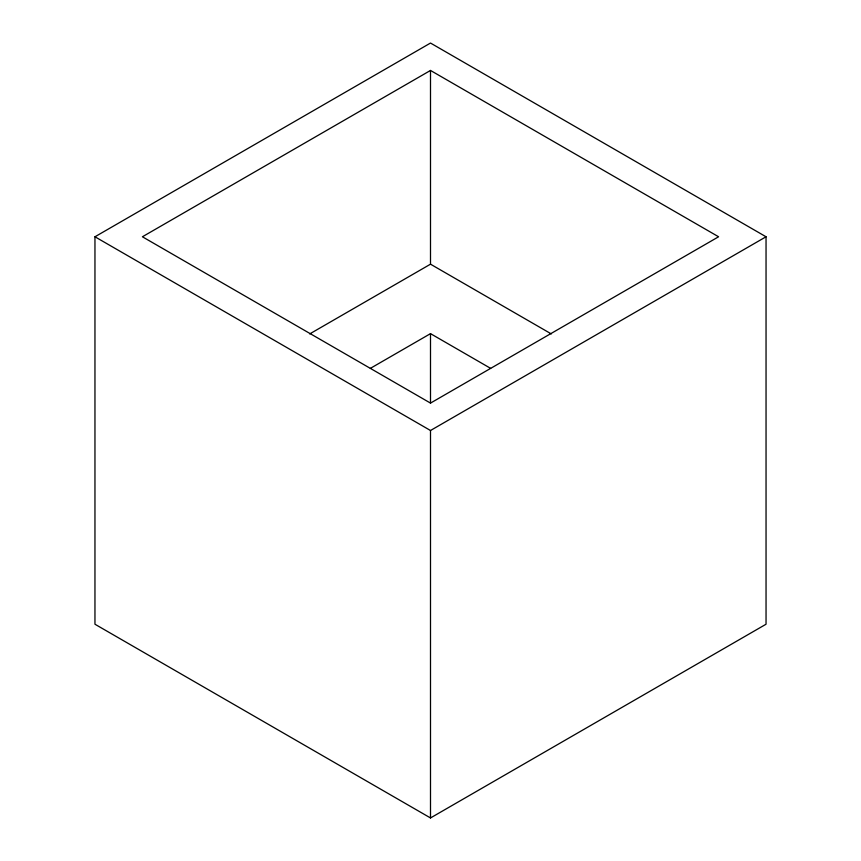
<?xml version="1.0" encoding="UTF-8"?>
<svg xmlns="http://www.w3.org/2000/svg" width="861" height="861" viewBox="0 0 861 861"><rect width="100%" height="100%" fill="white"/><g stroke="black" fill="none" stroke-linecap="round" stroke-linejoin="round"><path stroke-width="1.29" d="M94.958 236.775L430.5 43.05L766.042 236.775L766.042 624.225L430.5 817.95L94.958 624.225L94.958 236.775L430.5 430.5L766.042 236.775M430.5 70.451L142.409 236.775L430.5 403.099L718.591 236.775L430.5 70.451L430.5 264.176L309.691 333.928M370.338 368.379L430.5 333.637L490.662 368.379M430.5 264.176L551.309 333.928M430.5 333.637L430.5 403.109M430.5 430.5L430.5 817.95"/></g></svg>
